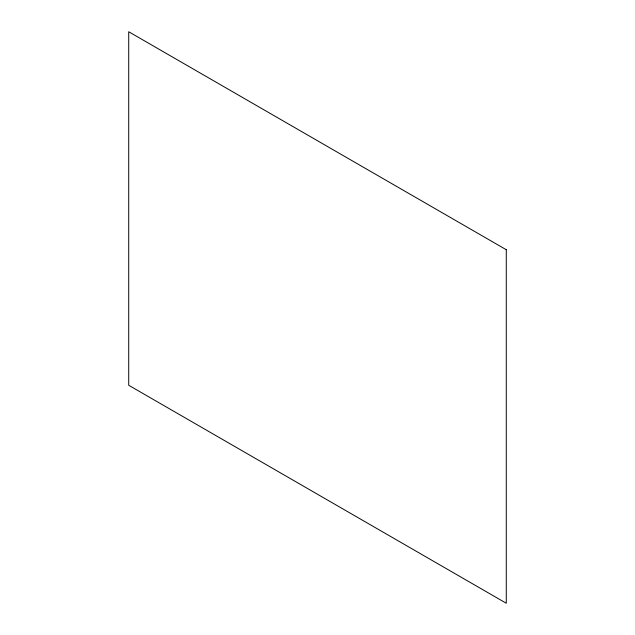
<?xml version="1.0" encoding="UTF-8"?>
<svg xmlns="http://www.w3.org/2000/svg" width="635" height="635" viewBox="0 0 635 635"><rect width="100%" height="100%" fill="white"/><g stroke="black" fill="none" stroke-linecap="round" stroke-linejoin="round"><path stroke-width="0.95" d="M506.278 249.73L128.722 31.75L128.722 385.27L506.278 603.25L506.278 249.73"/></g></svg>
